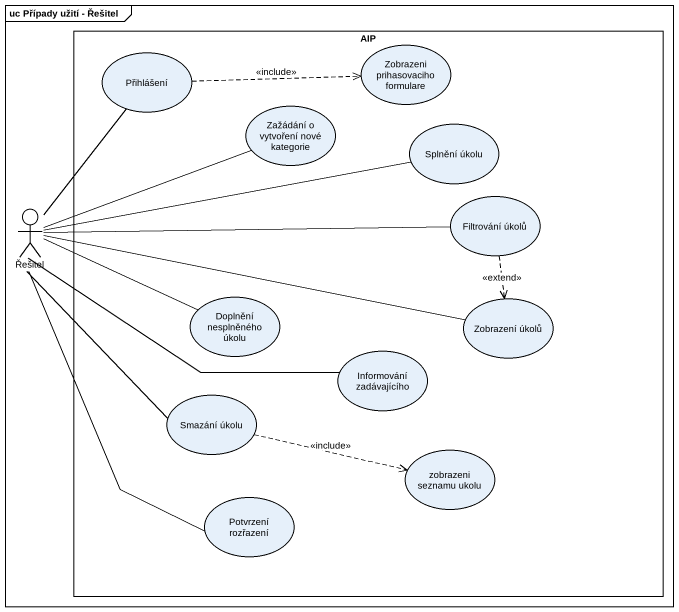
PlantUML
@startuml
mainframe uc Případy užití - Řešitel
rectangle AIP {
  usecase Přihlášení
  usecase "Zobrazeni prihasovaciho formulare" as Zobrazeni_prihasovaciho
  usecase "Zažádání o vytvoření nové kategorie" as Zažádání_o_vytvoření_nové
  usecase "Splnění úkolu" as Splnění_úkolu
  usecase "Filtrování úkolů" as Filtrování_úkolů
  usecase "Doplnění nesplněného úkolu" as Doplnění_nesplněného_úkolu
  usecase "Zobrazení úkolů" as Zobrazení_úkolů
  usecase "Informování zadávajícího" as Informování_zadávajícího
  usecase "Smazání úkolu" as Smazání_úkolu
  usecase "zobrazeni seznamu ukolu" as zobrazeni_seznamu_ukolu
  usecase "Potvrzení rozřazení" as Potvrzení_rozřazení
}
actor Řešitel
Přihlášení .right.> Zobrazeni_prihasovaciho : <<include>>
Řešitel -up- Přihlášení
Řešitel -right- Zažádání_o_vytvoření_nové
Řešitel -right- Splnění_úkolu
Řešitel -right- Filtrování_úkolů
Řešitel -right- Doplnění_nesplněného_úkolu
Řešitel -right- Zobrazení_úkolů
Řešitel -right- Informování_zadávajícího
Řešitel -- Smazání_úkolu
Řešitel -- Potvrzení_rozřazení
Filtrování_úkolů ..> Zobrazení_úkolů : <<extend>>
Smazání_úkolu .right.> zobrazeni_seznamu_ukolu : <<include>>
@enduml
